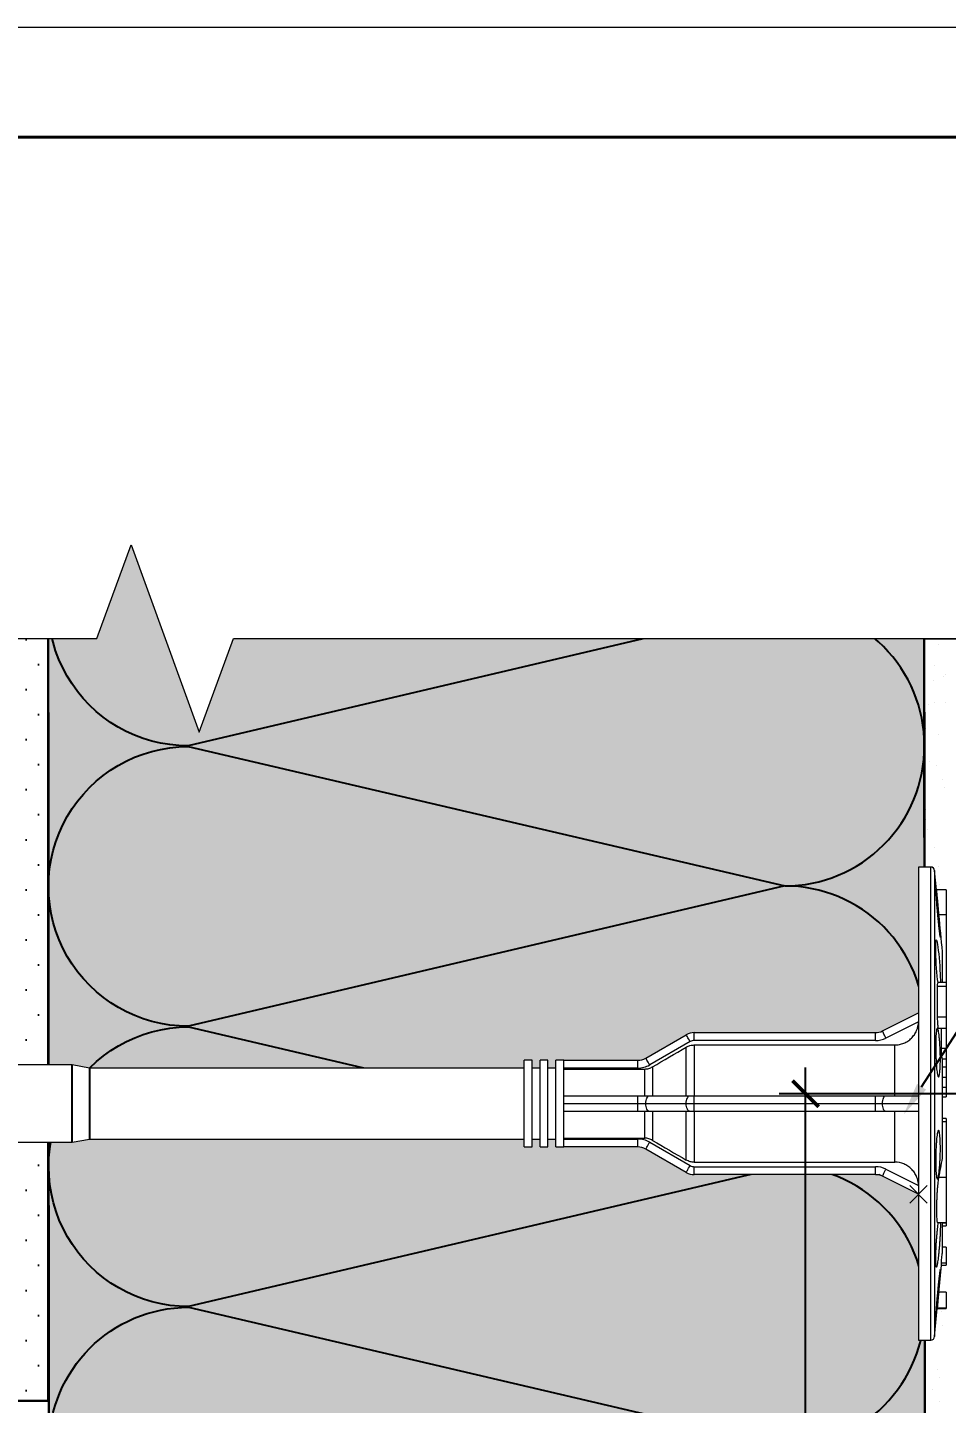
# Model space of a CAD drawing. Header units: millimetres. Extents: x -354900 to 8840672, y 0 to 292181.
# Drawn here: x -126.9 to -22, y 140858.4 to 141015.4 of the extents above; entities that cross this region are included whole.
import ezdxf
from ezdxf import colors
from ezdxf.entities.mleader import LeaderData, LeaderLine
from ezdxf.enums import TextEntityAlignment as Align
from ezdxf.math import Vec2, Vec3

# ---------------------------------------------------------------- set-up
doc = ezdxf.new("R2010")
doc.units = ezdxf.units.MM
doc.header["$MEASUREMENT"] = 0
doc.set_wipeout_variables(frame=1)
doc.header["$PDMODE"] = 3
doc.header["$PDSIZE"] = -0.0001
doc.layers.get('0').update_dxf_attribs({"color": 250, "lineweight": 9})
for name, color, linetype, lineweight in [('SG_Аннотации', 7, 'Continuous', 5), ('SG_Клей', 7, 'Continuous', 30), ('SG_Размеры', 7, 'Continuous', 5), ('SG_Утеплитель', 7, 'Continuous', 30), ('SG_Форма', 7, 'Continuous', 40), ('SG_Штукатурка', 7, 'Continuous', 30)]:
    doc.layers.add(name, color=color, linetype=linetype, lineweight=lineweight)
doc.layers.add('SG_Непечатный', color=8, linetype='Continuous', lineweight=0, plot=False)
doc.layers.add('тарельчат', color=212, linetype='Continuous')
doc.styles.add('SG_Arial_2.5', font='arial.ttf', dxfattribs={"height": 2.5})
doc.styles.add('SG_Arial_2.5_Размеры-выноски', font='arial.ttf', dxfattribs={"width": 0.7})
doc.styles.get("Standard").update_dxf_attribs({"font": 'isocpeur.ttf'})
doc.dimstyles.new('SG_Arial_2.5', dxfattribs={"dimtxt": 5, "dimasz": 3, "dimexe": 3, "dimexo": 0, "dimgap": 2, "dimtad": 1, "dimdec": 0, "dimzin": 0, "dimdsep": 46, "dimtxsty": 'SG_Arial_2.5_Размеры-выноски', "dimblk": 'ARCHTICK', "dimcen": -3, "dimdle": 3, "dimadec": 0, "dimazin": 0, "dimtfac": 1, "dimtdec": 0, "dimtofl": 0, "dimtmove": 1, "dimatfit": 3, "dimldrblk": 'OBLIQUE', "dimfxl": 1, "dimtfill": 1, "dimtolj": 1, "dimtzin": 0, "dimarcsym": 0})

# ---------------------------------------------------------------- blocks, each defined once
blk = doc.blocks.new('*U765')
at = {"linetype": 'ByBlock'}
h = blk.add_hatch(color=41, dxfattribs=at)
h.dxf.hatch_style = 1
h.paths.add_polyline_path([(0, 0), (506.52, 0), (506.52, 100), (0, 100)])
at = {"color": 0, "linetype": 'ByBlock', "lineweight": -3}
for points in [[(32, 0, -0.414993), (16, 15.96), (31.96, 84.04, 1), (0.04, 84.04), (16, 15.96, -0.414993), (0, 0)], [(64, 0, -0.414993), (48, 15.96), (63.96, 84.04, 1), (32.04, 84.04), (48, 15.96, -0.414993), (32, 0)], [(96, 0, -0.414993), (80, 15.96), (95.96, 84.04, 1), (64.04, 84.04), (80, 15.96, -0.414993), (64, 0)], [(128, 0, -0.414993), (112, 15.96), (127.96, 84.04, 1), (96.04, 84.04), (112, 15.96, -0.414993), (96, 0)]]:
    blk.add_lwpolyline(points, format="xyb", dxfattribs=at)
at = {"color": 0, "linetype": 'ByBlock', "lineweight": -2}
blk.add_lwpolyline([(0, 0), (506.52, 0), (506.52, 100), (0, 100)], close=True, dxfattribs=at)
blk = doc.blocks.new('*U665')
at = {"color": 251}
blk.add_wipeout([(-41.463, 0), (-41.463, 13.902), (40.37, 13.902), (40.37, 0), (3.116, 0), (1.558, -4.28), (-1.558, 4.28), (-3.116, 0)], dxfattribs=at)
at = {"linetype": 'Continuous'}
blk.add_lwpolyline([(-41.986, 0), (-3.116, 0), (-3.116, 0), (-1.558, 4.28), (1.558, -4.28), (3.116, 0), (3.116, 0), (41.986, 0)], dxfattribs=at)
blk = doc.blocks.new('*U669')
at = {"color": 0, "linetype": 'ByBlock', "lineweight": -2}
blk.add_lwpolyline([(20, 5), (205, 5), (205, 292), (20, 292)], close=True, dxfattribs=at)
at = {"layer": 'SG_Непечатный'}
blk.add_lwpolyline([(0, 0), (210, 0), (210, 297), (0, 297)], close=True, dxfattribs=at)
at = {"color": 0, "linetype": 'ByBlock', "lineweight": -2, "style": 'SG_Arial_2.5'}
for tag, p in [('НОМЕР', (200, 288.5)), ('ЛИСТ_3', (200, 9))]:
    blk.add_attdef(tag, text='', height=2.5, dxfattribs=at).set_placement(p, align=Align.MIDDLE_CENTER)
at = {"color": 0, "linetype": 'ByBlock', "lineweight": -2, "flags": 104}
for tag, p in [('НАИМЕНОВАНИЕ_4', (139.959, 12.825)), ('КОМПАНИЯ_3', (52.452, 12.825))]:
    blk.add_attdef(tag, text='', height=2.5, dxfattribs=at).set_placement(p, align=Align.MIDDLE_CENTER)
blk = doc.blocks.new('*U709')
blk.add_wipeout([(1.05, 9), (1.05, 3.45), (2.423, 2.763), (2.554, 2.716), (2.692, 2.7), (9.589, 2.7), (9.745, 2.68), (9.889, 2.62), (11.429, 1.73), (11.574, 1.67), (11.729, 1.65), (14.85, 1.65), (14.85, 1.35), (15.15, 1.35), (15.15, 1.65), (15.45, 1.65), (15.45, 1.35), (15.75, 1.35), (15.75, 1.65), (16.05, 1.65), (16.05, 1.35), (32.577, 1.35), (32.593, 1.351), (33.258, 1.469), (33.274, 1.47), (53.947, 1.47), (53.983, 1.463), (55.111, 0.983), (55.151, 0.95), (55.166, 0.9), (55.166, 0.18), (54.866, 0.18), (54.866, -0.18), (55.166, -0.18), (55.166, -0.9), (55.151, -0.95), (55.111, -0.983), (53.983, -1.463), (53.947, -1.47), (33.274, -1.47), (33.258, -1.469), (32.593, -1.351), (32.577, -1.35), (16.05, -1.35), (16.05, -1.65), (15.75, -1.65), (15.75, -1.35), (15.45, -1.35), (15.45, -1.65), (15.15, -1.65), (15.15, -1.35), (14.85, -1.35), (14.85, -1.65), (11.729, -1.65), (11.574, -1.67), (11.429, -1.73), (9.889, -2.62), (9.745, -2.68), (9.589, -2.7), (2.692, -2.7), (2.554, -2.716), (2.423, -2.763), (1.05, -3.45), (1.05, -9), (0.586, -9), (0.485, -8.961), (0.437, -8.864), (0.367, -8.13), (0, -8.13), (0, 7.8), (0.336, 7.8), (0.437, 8.864), (0.485, 8.961), (0.586, 9)]).dxf.layer = 'тарельчат'
at = {"layer": 'тарельчат', "linetype": 'Continuous', "lineweight": 9}
for p, q in [((1.05, 9), (0.586, 9)), ((0.586, 9), (0.586, -9)), ((1.05, 0), (1.05, 9)), ((0.437, 8.864), (0.336, 7.8)), ((0.437, 0), (0.437, 8.864)), ((0.336, 7.8), (0, 7.8)), ((0, 7.77), (0, 7.8)), ((0, 7.171), (0, 7.77)), ((0.336, 7.77), (0, 7.77)), ((0.336, 7.77), (0.336, 7.8)), ((0, 7.171), (0.279, 7.171)), ((0, 7.171), (0.276, 7.171)), ((0, 7.171), (0, 7.171)), ((0.279, 7.2), (0.179, 6.15)), ((0.179, 6.15), (0, 6.15)), ((0, 6.057), (0, 6.15)), ((0.179, 6.057), (0, 6.057)), ((0, 5.461), (0, 6.057)), ((0.179, 6.15), (0.179, 6.057)), ((0, 5.461), (0.15, 5.461)), ((0.15, 4.53), (0.15, 5.701)), ((0.15, 4.65), (0, 4.65)), ((0, 4.54), (0, 4.65)), ((0.15, 4.54), (0, 4.54)), ((0, 4.53), (0, 4.54)), ((0.327, 4.53), (0, 4.53)), ((0, 2.795), (0, 4.53)), ((1.05, 3.45), (2.423, 2.763)), ((0.284, 2.795), (0, 2.795)), ((0, 0.695), (0, 2.795)), ((2.289, 2.495), (1.05, 3.114)), ((2.426, 2.762), (2.55, 2.7)), ((2.689, 2.7), (2.55, 2.7)), ((2.692, 2.7), (2.692, 2.4)), ((2.692, 2.7), (9.589, 2.7)), ((9.589, 2.7), (9.589, 2.4)), ((9.889, 2.62), (11.429, 1.73)), ((1.95, 2.23), (1.95, 0.3)), ((9.589, 2.23), (1.95, 2.23)), ((9.589, 2.4), (2.692, 2.4)), ((9.589, 0.3), (9.589, 2.23)), ((11.279, 1.471), (9.739, 2.36)), ((9.889, 2.149), (9.889, 0.3)), ((0.15, -1.716), (0.15, 2.082)), ((11.729, 1.65), (11.729, 1.35)), ((11.729, 1.65), (14.55, 1.65)), ((14.85, 1.65), (14.55, 1.65)), ((14.55, 1.65), (14.55, 0)), ((14.85, 1.65), (14.85, -1.65)), ((15.45, 1.65), (15.15, 1.65)), ((15.15, 1.65), (15.15, -1.65)), ((15.45, 1.65), (15.45, -1.65)), ((16.05, 1.65), (15.75, 1.65)), ((15.75, 1.65), (15.75, -1.65)), ((16.05, 1.65), (16.05, -1.65)), ((11.17, 0.3), (11.17, 1.399)), ((11.47, 1.316), (11.47, 0.3)), ((14.55, 1.316), (11.47, 1.316)), ((14.55, 1.35), (11.729, 1.35)), ((15.15, 1.35), (14.85, 1.35)), ((15.75, 1.35), (15.45, 1.35)), ((32.577, 1.35), (16.05, 1.35)), ((32.577, 0), (32.577, 1.35)), ((33.258, 1.469), (32.593, 1.351)), ((32.593, 1.351), (32.593, -1.351)), ((33.258, 0), (33.258, 1.469)), ((37.781, 1.47), (33.274, 1.47)), ((33.274, 1.47), (33.274, -1.47)), ((0, 0.695), (0.15, 0.695)), ((0, 0.57), (0, 0.695)), ((0, 0.57), (0.15, 0.57)), ((0.437, -8.864), (0.437, 0)), ((1.05, 0.3), (2.289, 0.3)), ((1.05, -9), (1.05, 0)), ((2.423, 0), (1.05, 0)), ((2.289, 0.3), (2.692, 0.3)), ((2.692, 0), (2.423, 0)), ((2.692, 0.3), (2.692, 0)), ((2.692, 0.3), (9.589, 0.3)), ((2.692, 0), (2.692, -0.3)), ((9.589, 0), (2.692, 0)), ((9.589, 0.3), (9.589, 0)), ((9.589, 0.3), (9.739, 0.3)), ((9.889, 0), (9.589, 0)), ((9.589, 0), (9.589, -0.3)), ((9.739, 0.3), (11.279, 0.3)), ((11.429, 0), (9.889, 0)), ((11.279, 0.3), (11.729, 0.3)), ((11.729, 0), (11.429, 0)), ((11.729, 0.3), (11.729, 0)), ((11.729, 0.3), (14.55, 0.3)), ((11.729, 0), (11.729, -0.3)), ((14.55, 0), (11.729, 0)), ((14.55, 0), (14.55, -1.65)), ((0.15, -0.261), (0, -0.261)), ((0, -0.624), (0, -0.261)), ((2.289, -0.3), (1.05, -0.3)), ((1.95, -0.3), (1.95, -2.23)), ((2.692, -0.3), (2.289, -0.3)), ((9.589, -0.3), (2.692, -0.3)), ((9.739, -0.3), (9.589, -0.3)), ((9.589, -2.23), (9.589, -0.3)), ((11.279, -0.3), (9.739, -0.3)), ((9.889, -0.3), (9.889, -2.149)), ((11.17, -1.399), (11.17, -0.3)), ((11.729, -0.3), (11.279, -0.3)), ((11.47, -0.3), (11.47, -1.316)), ((14.55, -0.3), (11.729, -0.3)), ((32.577, -1.35), (32.577, 0)), ((33.258, -1.469), (33.258, 0)), ((0.15, -0.624), (0, -0.624)), ((0, -1.008), (0, -0.624)), ((0.15, -1.008), (0, -1.008)), ((0, -1.398), (0, -1.008)), ((0.15, -1.398), (0, -1.398)), ((0, -1.701), (0, -1.398)), ((9.739, -2.36), (11.279, -1.471)), ((14.55, -1.316), (11.47, -1.316)), ((11.729, -1.35), (11.729, -1.65)), ((11.729, -1.35), (14.55, -1.35)), ((14.85, -1.35), (15.15, -1.35)), ((15.45, -1.35), (15.75, -1.35)), ((16.05, -1.35), (32.593, -1.35)), ((32.593, -1.351), (33.258, -1.469)), ((33.274, -1.47), (37.781, -1.47)), ((0.15, -1.701), (0, -1.701)), ((0, -2.103), (0, -1.701)), ((11.429, -1.73), (9.889, -2.62)), ((14.55, -1.65), (11.729, -1.65)), ((14.55, -1.65), (14.85, -1.65)), ((15.15, -1.65), (15.45, -1.65)), ((15.75, -1.65), (16.05, -1.65)), ((0.179, -2.103), (0, -2.103)), ((0, -2.87), (0, -2.103)), ((0.179, -2.103), (0.179, -2.869)), ((1.05, -3.114), (2.289, -2.495)), ((9.589, -2.23), (1.95, -2.23)), ((2.692, -2.4), (2.692, -2.7)), ((2.692, -2.4), (9.589, -2.4)), ((9.589, -2.4), (9.589, -2.7)), ((0.296, -2.869), (0, -2.869)), ((0, -3.296), (0, -2.869)), ((2.423, -2.763), (1.05, -3.45)), ((9.589, -2.7), (2.692, -2.7)), ((0.336, -3.296), (0, -3.296)), ((0, -4.474), (0, -3.296)), ((0.336, -4.474), (0.336, -3.296)), ((0.336, -4.474), (0, -4.474)), ((0, -4.602), (0, -4.474)), ((0, -4.602), (0.324, -4.602)), ((0, -7.2), (0, -4.602)), ((0.15, -5.776), (0.15, -4.602)), ((0.219, -4.646), (0.219, -4.602)), ((0.284, -7.2), (0, -7.2)), ((0, -8.13), (0, -7.2)), ((0, -8.13), (0.367, -8.13)), ((0.367, -8.127), (0.437, -8.864)), ((0.586, -9), (1.05, -9))]:
    blk.add_line(p, q, dxfattribs=at)
at = {"layer": 'тарельчат', "linetype": 'Continuous', "lineweight": 9, "flags": 128}
for points in [[(2.423, 2.763), (2.421, 2.758), (2.413, 2.743), (2.401, 2.718), (2.384, 2.685), (2.364, 2.644), (2.34, 2.598), (2.315, 2.547), (2.289, 2.495)], [(9.889, 2.62), (9.886, 2.615), (9.878, 2.6), (9.864, 2.576), (9.845, 2.544), (9.823, 2.504), (9.797, 2.459), (9.768, 2.41), (9.739, 2.36)], [(11.429, 1.73), (11.427, 1.725), (11.418, 1.711), (11.404, 1.687), (11.385, 1.654), (11.363, 1.615), (11.337, 1.57), (11.309, 1.521), (11.279, 1.471)], [(2.289, 0.3), (2.315, 0.294), (2.34, 0.277), (2.364, 0.249), (2.384, 0.212), (2.401, 0.167), (2.413, 0.115), (2.421, 0.059), (2.423, 0)], [(2.423, 0), (2.421, -0.059), (2.413, -0.115), (2.401, -0.167), (2.384, -0.212), (2.364, -0.249), (2.34, -0.277), (2.315, -0.294), (2.289, -0.3)], [(9.739, 0.3), (9.768, 0.294), (9.797, 0.277), (9.823, 0.249), (9.845, 0.212), (9.864, 0.167), (9.878, 0.115), (9.886, 0.059), (9.889, 0)], [(9.889, 0), (9.886, -0.059), (9.878, -0.115), (9.864, -0.167), (9.845, -0.212), (9.823, -0.249), (9.797, -0.277), (9.768, -0.294), (9.739, -0.3)], [(11.279, 0.3), (11.309, 0.294), (11.337, 0.277), (11.363, 0.249), (11.385, 0.212), (11.404, 0.167), (11.418, 0.115), (11.427, 0.059), (11.429, 0)], [(11.429, 0), (11.427, -0.059), (11.418, -0.115), (11.404, -0.167), (11.385, -0.212), (11.363, -0.249), (11.337, -0.277), (11.309, -0.294), (11.279, -0.3)], [(11.279, -1.471), (11.309, -1.521), (11.337, -1.57), (11.363, -1.615), (11.385, -1.654), (11.404, -1.687), (11.418, -1.711), (11.427, -1.725), (11.429, -1.73)], [(2.289, -2.495), (2.315, -2.547), (2.34, -2.598), (2.364, -2.644), (2.384, -2.685), (2.401, -2.718), (2.413, -2.743), (2.421, -2.758), (2.423, -2.763)], [(9.739, -2.36), (9.768, -2.41), (9.797, -2.459), (9.823, -2.504), (9.845, -2.544), (9.864, -2.576), (9.878, -2.6), (9.886, -2.615), (9.889, -2.62)], [(0.306, -4.602), (0.307, -4.61), (0.322, -4.724), (0.336, -4.854), (0.349, -4.997), (0.361, -5.149), (0.372, -5.306), (0.381, -5.461), (0.387, -5.613), (0.392, -5.754), (0.395, -5.884), (0.395, -5.996), (0.393, -6.088), (0.389, -6.159), (0.383, -6.205), (0.374, -6.226), (0.365, -6.221), (0.353, -6.189), (0.34, -6.133), (0.326, -6.053), (0.312, -5.951), (0.297, -5.831), (0.282, -5.696), (0.268, -5.549), (0.255, -5.394), (0.243, -5.238), (0.233, -5.083), (0.226, -4.935), (0.221, -4.797), (0.219, -4.718), (0.219, -4.646), (0.219, -4.646)]]:
    blk.add_lwpolyline(points, dxfattribs=at)
at = {"layer": 'тарельчат', "linetype": 'Continuous', "lineweight": 9}
for centre, radius, start, end in [((0.586, 8.85), 0.15, 90, 174.5597), ((2.692, 3.3), 0.6, 243.4349, 270), ((9.589, 2.1), 0.6, 60, 90), ((2.692, 3.3), 0.9, 243.4349, 270), ((9.589, 2.1), 0.3, 60, 90), ((11.729, 2.25), 0.6, 240, 270), ((11.729, 2.25), 0.9, 240, 270), ((32.577, 1.44), 0.09, 270, 280), ((33.274, 1.38), 0.09, 90, 100), ((11.729, -2.25), 0.9, 90, 120), ((32.577, -1.44), 0.09, 80, 90), ((33.274, -1.38), 0.09, 260, 270), ((11.729, -2.25), 0.6, 90, 120), ((2.692, -3.3), 0.9, 90, 116.5651), ((9.589, -2.1), 0.3, 270, 300), ((2.692, -3.3), 0.6, 90, 116.5651), ((9.589, -2.1), 0.6, 270, 300), ((0.586, -8.85), 0.15, 185.4403, 270)]:
    blk.add_arc(centre, radius, start, end, dxfattribs=at)
for points, knots in [([(0.219, 6.347), (0.219, 6.363), (0.219, 6.384), (0.222, 6.438), (0.224, 6.47), (0.229, 6.544), (0.232, 6.586), (0.239, 6.677), (0.243, 6.727), (0.252, 6.832), (0.257, 6.887), (0.267, 7.002), (0.272, 7.061), (0.284, 7.181), (0.289, 7.241), (0.301, 7.363), (0.307, 7.422), (0.318, 7.539), (0.324, 7.596), (0.335, 7.705), (0.34, 7.756), (0.35, 7.852), (0.355, 7.897), (0.364, 7.977), (0.368, 8.012), (0.375, 8.073), (0.379, 8.098), (0.385, 8.137), (0.387, 8.151), (0.391, 8.167), (0.392, 8.169), (0.395, 8.162), (0.395, 8.152), (0.395, 8.12), (0.395, 8.099), (0.393, 8.045), (0.391, 8.013), (0.387, 7.939), (0.385, 7.897), (0.379, 7.806), (0.375, 7.757), (0.368, 7.652), (0.364, 7.596), (0.355, 7.481), (0.35, 7.422), (0.34, 7.302), (0.335, 7.241), (0.324, 7.121), (0.318, 7.061), (0.307, 6.943), (0.301, 6.887), (0.289, 6.779), (0.284, 6.727), (0.273, 6.631), (0.267, 6.587), (0.257, 6.507), (0.252, 6.471), (0.243, 6.41), (0.239, 6.385), (0.232, 6.346), (0.229, 6.332), (0.221, 6.308), (0.219, 6.315), (0.219, 6.347)], [0, 0, 0, 0, 0.03125, 0.03125, 0.0625, 0.0625, 0.09375, 0.09375, 0.125, 0.125, 0.15625, 0.15625, 0.1875, 0.1875, 0.21875, 0.21875, 0.25, 0.25, 0.28125, 0.28125, 0.3125, 0.3125, 0.34375, 0.34375, 0.375, 0.375, 0.40625, 0.40625, 0.4375, 0.4375, 0.46875, 0.46875, 0.5, 0.5, 0.53125, 0.53125, 0.5625, 0.5625, 0.59375, 0.59375, 0.625, 0.625, 0.65625, 0.65625, 0.6875, 0.6875, 0.71875, 0.71875, 0.75, 0.75, 0.78125, 0.78125, 0.8125, 0.8125, 0.84375, 0.84375, 0.875, 0.875, 0.90625, 0.90625, 0.9375, 0.9375, 1, 1, 1, 1]), ([(0.279, 7.175), (0.279, 7.175), (0.28, 7.176), (0.285, 7.217), (0.292, 7.286), (0.301, 7.377), (0.311, 7.479), (0.32, 7.58), (0.328, 7.669), (0.334, 7.735), (0.336, 7.764), (0.336, 7.769), (0.336, 7.77)], [0, 0, 0, 0, 0.081317, 0.191085, 0.301099, 0.41162, 0.522588, 0.633747, 0.744772, 0.85541, 0.965584, 1, 1, 1, 1]), ([(0.179, 6.057), (0.179, 6.05), (0.178, 6.035), (0.175, 5.991), (0.173, 5.963), (0.168, 5.897), (0.164, 5.859), (0.158, 5.782), (0.154, 5.741), (0.15, 5.701)], [0, 0, 0, 0, 0.25, 0.25, 0.5, 0.5, 0.75, 0.75, 1, 1, 1, 1]), ([(0.219, 4.646), (0.219, 4.685), (0.22, 4.762), (0.224, 4.897), (0.231, 5.042), (0.24, 5.195), (0.251, 5.351), (0.264, 5.506), (0.278, 5.655), (0.292, 5.795), (0.307, 5.92), (0.322, 6.028), (0.336, 6.116), (0.35, 6.18), (0.362, 6.219), (0.372, 6.232), (0.381, 6.217), (0.388, 6.177), (0.392, 6.112), (0.395, 6.025), (0.395, 5.916), (0.393, 5.791), (0.389, 5.652), (0.383, 5.503), (0.375, 5.348), (0.365, 5.192), (0.353, 5.039), (0.34, 4.893), (0.326, 4.758), (0.312, 4.64), (0.301, 4.564), (0.295, 4.534), (0.295, 4.53)], [0, 0, 0, 0, 0.03409, 0.06818, 0.102264, 0.13635, 0.17054, 0.20473, 0.23911, 0.27349, 0.308014, 0.342538, 0.377102, 0.411664, 0.446164, 0.480663, 0.515037, 0.54941, 0.583649, 0.617889, 0.652033, 0.686177, 0.720294, 0.754412, 0.788578, 0.822745, 0.857021, 0.891298, 0.925711, 0.960124, 0.99465, 1, 1, 1, 1]), ([(0.221, 4.53), (0.22, 4.547), (0.219, 4.582), (0.219, 4.624), (0.219, 4.646)], [0, 0, 0, 0, 0.47469, 1, 1, 1, 1]), ([(0.284, 2.795), (0.289, 2.823), (0.299, 2.88), (0.313, 2.992), (0.326, 3.12), (0.338, 3.262), (0.347, 3.413), (0.356, 3.57), (0.362, 3.728), (0.366, 3.881), (0.367, 4.027), (0.367, 4.16), (0.364, 4.277), (0.359, 4.375), (0.353, 4.452), (0.344, 4.503), (0.335, 4.529), (0.329, 4.527), (0.327, 4.527)], [0, 0, 0, 0, 0.064758, 0.129515, 0.194304, 0.259093, 0.323733, 0.388373, 0.452769, 0.517164, 0.58136, 0.645556, 0.70966, 0.773765, 0.837912, 0.90206, 0.966372, 1, 1, 1, 1]), ([(0.219, 1.701), (0.219, 1.76), (0.219, 1.82), (0.222, 1.94), (0.224, 2.002), (0.229, 2.122), (0.232, 2.181), (0.239, 2.296), (0.243, 2.352), (0.252, 2.456), (0.257, 2.505), (0.267, 2.597), (0.272, 2.638), (0.284, 2.712), (0.289, 2.744), (0.301, 2.798), (0.307, 2.819), (0.318, 2.85), (0.324, 2.86), (0.335, 2.868), (0.34, 2.866), (0.35, 2.851), (0.355, 2.837), (0.364, 2.798), (0.368, 2.773), (0.375, 2.712), (0.379, 2.677), (0.385, 2.598), (0.387, 2.553), (0.391, 2.457), (0.392, 2.405), (0.395, 2.297), (0.395, 2.239), (0.395, 2.122), (0.395, 2.062), (0.393, 1.94), (0.391, 1.879), (0.387, 1.759), (0.385, 1.7), (0.379, 1.584), (0.375, 1.53), (0.368, 1.425), (0.364, 1.375), (0.355, 1.284), (0.35, 1.243), (0.34, 1.169), (0.335, 1.137), (0.324, 1.083), (0.318, 1.062), (0.307, 1.03), (0.301, 1.021), (0.289, 1.013), (0.284, 1.015), (0.273, 1.03), (0.267, 1.044), (0.257, 1.082), (0.252, 1.108), (0.243, 1.168), (0.239, 1.203), (0.232, 1.283), (0.229, 1.328), (0.221, 1.471), (0.219, 1.582), (0.219, 1.701)], [0, 0, 0, 0, 0.03125, 0.03125, 0.0625, 0.0625, 0.09375, 0.09375, 0.125, 0.125, 0.15625, 0.15625, 0.1875, 0.1875, 0.21875, 0.21875, 0.25, 0.25, 0.28125, 0.28125, 0.3125, 0.3125, 0.34375, 0.34375, 0.375, 0.375, 0.40625, 0.40625, 0.4375, 0.4375, 0.46875, 0.46875, 0.5, 0.5, 0.53125, 0.53125, 0.5625, 0.5625, 0.59375, 0.59375, 0.625, 0.625, 0.65625, 0.65625, 0.6875, 0.6875, 0.71875, 0.71875, 0.75, 0.75, 0.78125, 0.78125, 0.8125, 0.8125, 0.84375, 0.84375, 0.875, 0.875, 0.90625, 0.90625, 0.9375, 0.9375, 1, 1, 1, 1]), ([(1.05, 3.114), (1.052, 3.056), (1.059, 2.998), (1.083, 2.885), (1.101, 2.829), (1.147, 2.722), (1.175, 2.671), (1.241, 2.575), (1.279, 2.53), (1.361, 2.449), (1.406, 2.412), (1.504, 2.347), (1.555, 2.32), (1.716, 2.253), (1.833, 2.23), (1.95, 2.23)], [0, 0, 0, 0, 0.125, 0.125, 0.25, 0.25, 0.375, 0.375, 0.5, 0.5, 0.625, 0.625, 0.75, 0.75, 1, 1, 1, 1]), ([(9.589, 2.23), (9.642, 2.23), (9.694, 2.223), (9.795, 2.196), (9.844, 2.175), (9.889, 2.149)], [0, 0, 0, 0, 0.5, 0.5, 1, 1, 1, 1]), ([(11.17, 1.399), (11.215, 1.372), (11.263, 1.351), (11.364, 1.323), (11.417, 1.316), (11.47, 1.316)], [0, 0, 0, 0, 0.5, 0.5, 1, 1, 1, 1]), ([(0.219, -1.701), (0.219, -1.641), (0.219, -1.585), (0.222, -1.476), (0.224, -1.424), (0.229, -1.328), (0.232, -1.284), (0.239, -1.204), (0.243, -1.168), (0.252, -1.108), (0.257, -1.083), (0.267, -1.044), (0.272, -1.03), (0.284, -1.015), (0.289, -1.013), (0.301, -1.021), (0.307, -1.03), (0.318, -1.061), (0.324, -1.083), (0.335, -1.136), (0.34, -1.168), (0.35, -1.242), (0.355, -1.284), (0.364, -1.374), (0.368, -1.423), (0.375, -1.529), (0.379, -1.584), (0.385, -1.698), (0.387, -1.758), (0.391, -1.879), (0.392, -1.939), (0.395, -2.06), (0.395, -2.121), (0.395, -2.238), (0.395, -2.295), (0.393, -2.404), (0.391, -2.456), (0.387, -2.552), (0.385, -2.597), (0.379, -2.677), (0.375, -2.712), (0.368, -2.772), (0.364, -2.798), (0.355, -2.837), (0.35, -2.85), (0.34, -2.866), (0.335, -2.868), (0.324, -2.86), (0.318, -2.85), (0.307, -2.819), (0.301, -2.798), (0.289, -2.744), (0.284, -2.712), (0.273, -2.639), (0.267, -2.597), (0.257, -2.507), (0.252, -2.457), (0.243, -2.352), (0.239, -2.297), (0.232, -2.182), (0.229, -2.123), (0.221, -1.943), (0.219, -1.819), (0.219, -1.701)], [0, 0, 0, 0, 0.03125, 0.03125, 0.0625, 0.0625, 0.09375, 0.09375, 0.125, 0.125, 0.15625, 0.15625, 0.1875, 0.1875, 0.21875, 0.21875, 0.25, 0.25, 0.28125, 0.28125, 0.3125, 0.3125, 0.34375, 0.34375, 0.375, 0.375, 0.40625, 0.40625, 0.4375, 0.4375, 0.46875, 0.46875, 0.5, 0.5, 0.53125, 0.53125, 0.5625, 0.5625, 0.59375, 0.59375, 0.625, 0.625, 0.65625, 0.65625, 0.6875, 0.6875, 0.71875, 0.71875, 0.75, 0.75, 0.78125, 0.78125, 0.8125, 0.8125, 0.84375, 0.84375, 0.875, 0.875, 0.90625, 0.90625, 0.9375, 0.9375, 1, 1, 1, 1]), ([(11.47, -1.316), (11.417, -1.316), (11.365, -1.323), (11.264, -1.351), (11.215, -1.372), (11.17, -1.399)], [0, 0, 0, 0, 0.5, 0.5, 1, 1, 1, 1]), ([(0.15, -1.716), (0.154, -1.729), (0.158, -1.749), (0.164, -1.802), (0.168, -1.834), (0.173, -1.906), (0.175, -1.946), (0.178, -2.025), (0.179, -2.065), (0.179, -2.103)], [0, 0, 0, 0, 0.25, 0.25, 0.5, 0.5, 0.75, 0.75, 1, 1, 1, 1]), ([(1.95, -2.23), (1.891, -2.23), (1.834, -2.236), (1.72, -2.258), (1.663, -2.275), (1.556, -2.32), (1.505, -2.347), (1.408, -2.411), (1.362, -2.448), (1.279, -2.53), (1.242, -2.574), (1.176, -2.67), (1.148, -2.722), (1.079, -2.881), (1.053, -2.997), (1.05, -3.114)], [0, 0, 0, 0, 0.125, 0.125, 0.25, 0.25, 0.375, 0.375, 0.5, 0.5, 0.625, 0.625, 0.75, 0.75, 1, 1, 1, 1]), ([(9.889, -2.149), (9.844, -2.175), (9.796, -2.195), (9.695, -2.223), (9.642, -2.23), (9.589, -2.23)], [0, 0, 0, 0, 0.5, 0.5, 1, 1, 1, 1]), ([(0.336, -3.296), (0.335, -3.264), (0.335, -3.201), (0.33, -3.098), (0.323, -3.004), (0.314, -2.929), (0.305, -2.878), (0.299, -2.873), (0.296, -2.87)], [0, 0, 0, 0, 0.166998, 0.334094, 0.501496, 0.669565, 0.838299, 1, 1, 1, 1]), ([(0.324, -4.597), (0.325, -4.598), (0.329, -4.6), (0.333, -4.566), (0.336, -4.517), (0.336, -4.482), (0.336, -4.474)], [0, 0, 0, 0, 0.187136, 0.539482, 0.890352, 1, 1, 1, 1]), ([(0.219, -6.347), (0.219, -6.331), (0.219, -6.321), (0.222, -6.314), (0.224, -6.316), (0.229, -6.332), (0.232, -6.345), (0.239, -6.384), (0.243, -6.41), (0.252, -6.47), (0.257, -6.506), (0.267, -6.586), (0.272, -6.63), (0.284, -6.726), (0.289, -6.778), (0.301, -6.887), (0.307, -6.943), (0.318, -7.059), (0.324, -7.12), (0.335, -7.241), (0.34, -7.301), (0.35, -7.421), (0.355, -7.481), (0.364, -7.595), (0.368, -7.65), (0.375, -7.756), (0.379, -7.805), (0.385, -7.896), (0.387, -7.938), (0.391, -8.013), (0.392, -8.045), (0.395, -8.098), (0.395, -8.12), (0.395, -8.151), (0.395, -8.161), (0.393, -8.169), (0.391, -8.167), (0.387, -8.152), (0.385, -8.138), (0.379, -8.098), (0.375, -8.073), (0.368, -8.013), (0.364, -7.977), (0.355, -7.897), (0.35, -7.853), (0.34, -7.757), (0.335, -7.705), (0.324, -7.597), (0.318, -7.54), (0.307, -7.423), (0.301, -7.363), (0.289, -7.243), (0.284, -7.182), (0.273, -7.062), (0.267, -7.003), (0.257, -6.888), (0.252, -6.832), (0.243, -6.728), (0.239, -6.678), (0.232, -6.587), (0.229, -6.545), (0.221, -6.434), (0.219, -6.379), (0.219, -6.347)], [0, 0, 0, 0, 0.03125, 0.03125, 0.0625, 0.0625, 0.09375, 0.09375, 0.125, 0.125, 0.15625, 0.15625, 0.1875, 0.1875, 0.21875, 0.21875, 0.25, 0.25, 0.28125, 0.28125, 0.3125, 0.3125, 0.34375, 0.34375, 0.375, 0.375, 0.40625, 0.40625, 0.4375, 0.4375, 0.46875, 0.46875, 0.5, 0.5, 0.53125, 0.53125, 0.5625, 0.5625, 0.59375, 0.59375, 0.625, 0.625, 0.65625, 0.65625, 0.6875, 0.6875, 0.71875, 0.71875, 0.75, 0.75, 0.78125, 0.78125, 0.8125, 0.8125, 0.84375, 0.84375, 0.875, 0.875, 0.90625, 0.90625, 0.9375, 0.9375, 1, 1, 1, 1]), ([(0.367, -8.127), (0.367, -8.127), (0.367, -8.127), (0.364, -8.096), (0.36, -8.04), (0.353, -7.959), (0.344, -7.858), (0.333, -7.737), (0.321, -7.602), (0.308, -7.454), (0.295, -7.319), (0.287, -7.233), (0.284, -7.2)], [0, 0, 0, 0, 0.07554, 0.180817, 0.289144, 0.394497, 0.502891, 0.608518, 0.717187, 0.8232, 0.932267, 1, 1, 1, 1])]:
    blk.add_open_spline(points, degree=3, knots=knots, dxfattribs=at)
for points in [[(0.15, 2.082), (0.195, 2.32), (0.239, 2.557), (0.284, 2.795)], [(11.17, 1.399), (10.744, 1.65), (10.317, 1.9), (9.889, 2.149)], [(11.17, -1.399), (10.744, -1.65), (10.317, -1.9), (9.889, -2.149)], [(0.284, -7.2), (0.239, -6.725), (0.195, -6.25), (0.15, -5.776)]]:
    blk.add_open_spline(points, degree=3, dxfattribs=at)
blk.add_point((1.05, 3.45), dxfattribs=at)
blk = doc.blocks.new('_ArchTick')
at = {"color": 0, "linetype": 'ByBlock', "const_width": 0.15}
blk.add_lwpolyline([(-0.5, -0.5), (0.5, 0.5)], dxfattribs=at)
blk = doc.blocks.new('*D764')
at = {"layer": 'SG_Размеры', "color": 0, "lineweight": -2, "transparency": 16777216}
for p, q in [((-38.09, 140790.71), (-38.09, 140896.71)), ((-18.55, 140893.71), (-41.09, 140893.71)), ((-18.55, 140793.71), (-41.09, 140793.71))]:
    blk.add_line(p, q, dxfattribs=at)
at = {"layer": 'SG_Размеры', "color": 0, "lineweight": -2, "transparency": 16777216, "xscale": 3, "yscale": 3, "zscale": 3}
for p, rotation in [((-38.09, 140893.71), 90), ((-38.09, 140793.71), 270)]:
    blk.add_blockref('_ArchTick', p, dxfattribs=dict(at, rotation=rotation))
at = {"layer": 'SG_Размеры', "color": 0, "transparency": 16777216, "insert": (-42.64, 140843.71), "char_height": 5, "attachment_point": 5, "rotation": 90, "style": 'SG_Arial_2.5_Размеры-выноски', "bg_fill": 3, "box_fill_scale": 1.25, "bg_fill_color": 256, "bg_fill_true_color": 13158600, "bg_fill_transparency": 0}
blk.add_mtext('\\A1;{\\fGOST Common|b0|i0|c204|p34;≥}100 мм', dxfattribs=at)
blk = doc.blocks.new('_Oblique')
at = {"color": 0, "linetype": 'ByBlock', "lineweight": -2}
blk.add_line((-0.5, -0.5), (0.5, 0.5), dxfattribs=at)

msp = doc.modelspace()

# ---------------------------------------------------------------- hatches: boundary and pattern name
at = {"layer": 'SG_Клей', "lineweight": -3}
h = msp.add_hatch(dxfattribs=at)
h.set_pattern_fill('DOTS', color=256, scale=1.80018)
h.set_pattern_definition([(0, (-1796.0223, 151285.0426), (1.4288929, 2.8577858), [0, -2.8577858])])
edge = h.paths.add_edge_path()
edge.add_line((-134.55, 140945.7), (-134.55, 140858.67))
edge.add_line((-124.55, 140945.7), (-134.55, 140945.7))
edge.add_line((-124.55, 140858.67), (-124.55, 140945.7))
edge.add_line((-134.55, 140858.67), (-124.55, 140858.67))

# ---------------------------------------------------------------- linework, layer by layer
at = {"layer": 'SG_Клей'}
msp.add_lwpolyline([(-124.55, 140945.7), (-134.55, 140945.7), (-134.55, 140858.67), (-124.55, 140858.67)], close=True, dxfattribs=at)
at = {"layer": 'SG_Штукатурка'}
for p, q in [((-18.55, 140945.68), (-24.55, 140945.68)), ((-24.55, 140945.68), (-24.46, 140811.94))]:
    msp.add_line(p, q, dxfattribs=at)
at = {"layer": 'SG_Штукатурка', "linetype": 'Continuous', "lineweight": -3}
for p, q in [((-22.92, 140944.99), (-22.92, 140944.99)), ((-23.39, 140942.58), (-23.39, 140942.58)), ((-23.5, 140940.86), (-23.5, 140940.86)), ((-22.39, 140941.32), (-22.39, 140941.32)), ((-22.17, 140941.53), (-22.17, 140941.53)), ((-24.03, 140938.1), (-24.03, 140938.1)), ((-23.41, 140938.33), (-23.41, 140938.33)), ((-22.11, 140938.36), (-22.11, 140938.36)), ((-24.37, 140935.41), (-24.37, 140935.41)), ((-22.9, 140934.75), (-22.9, 140934.75)), ((-23.89, 140931.68), (-23.89, 140931.68)), ((-23.09, 140931.2), (-23.09, 140931.2)), ((-22.51, 140929.57), (-22.51, 140929.57)), ((-22.24, 140928.67), (-22.24, 140928.67)), ((-24.37, 140926.14), (-24.37, 140926.14)), ((-24.37, 140925.03), (-24.37, 140925.03)), ((-24.18, 140923.89), (-24.18, 140923.89)), ((-23.37, 140921.85), (-23.37, 140921.85)), ((-24.48, 140921.39), (-24.48, 140921.39)), ((-22.9, 140919.68), (-22.9, 140919.68)), ((-22.85, 140917.61), (-22.85, 140917.61)), ((-22.11, 140916.95), (-22.11, 140916.95)), ((-23.88, 140915.29), (-23.88, 140915.29)), ((-23.74, 140912.7), (-23.74, 140912.7)), ((-22.59, 140910.3), (-22.59, 140910.3)), ((-22.11, 140909.67), (-22.11, 140909.67)), ((-22.09, 140910.04), (-22.09, 140910.04)), ((-23.22, 140909.21), (-23.22, 140909.21)), ((-22.46, 140908.48), (-22.46, 140908.48)), ((-23.2, 140905.66), (-23.2, 140905.66)), ((-22.11, 140905.31), (-22.11, 140905.31)), ((-23.08, 140903.65), (-23.08, 140903.65)), ((-22.62, 140903.11), (-22.62, 140903.11)), ((-22.57, 140903.39), (-22.57, 140903.39)), ((-24.35, 140902.39), (-24.35, 140902.39)), ((-23.44, 140901.32), (-23.44, 140901.32)), ((-23.56, 140897), (-23.56, 140897)), ((-23.05, 140896.73), (-23.05, 140896.73)), ((-22.16, 140897.1), (-22.16, 140897.1)), ((-23.54, 140893.7), (-23.54, 140893.7)), ((-22.45, 140893.35), (-22.45, 140893.35)), ((-24.2, 140889.75), (-24.2, 140889.75)), ((-24.04, 140890.35), (-24.04, 140890.35)), ((-23.53, 140890.08), (-23.53, 140890.08)), ((-23.25, 140889.8), (-23.25, 140889.8)), ((-23.09, 140890.21), (-23.09, 140890.21)), ((-22.13, 140885.21), (-22.13, 140885.21)), ((-24.08, 140882.82), (-24.08, 140882.82)), ((-24.01, 140883.43), (-24.01, 140883.43)), ((-23.6, 140883.64), (-23.6, 140883.64)), ((-23.88, 140881.74), (-23.88, 140881.74)), ((-22.79, 140881.39), (-22.79, 140881.39)), ((-22.8, 140878.61), (-22.8, 140878.61)), ((-24.5, 140876.78), (-24.5, 140876.78)), ((-22.94, 140877.56), (-22.94, 140877.56)), ((-22.1, 140875.53), (-22.1, 140875.53)), ((-22.48, 140873.25), (-22.48, 140873.25)), ((-24.07, 140870.74), (-24.07, 140870.74)), ((-23.79, 140871.44), (-23.79, 140871.44)), ((-22.34, 140871.46), (-22.34, 140871.46)), ((-24.23, 140869.78), (-24.23, 140869.78)), ((-23.14, 140869.43), (-23.14, 140869.43)), ((-22.58, 140868.88), (-22.58, 140868.88)), ((-22.51, 140867.22), (-22.51, 140867.22)), ((-23.07, 140862.23), (-23.07, 140862.23)), ((-22.82, 140861.29), (-22.82, 140861.29)), ((-23.59, 140859.92), (-23.59, 140859.92)), ((-22.81, 140858.56), (-22.81, 140858.56))]:
    msp.add_line(p, q, dxfattribs=at)

# ---------------------------------------------------------------- block references
at = {"layer": 'SG_Утеплитель', "xscale": -1, "rotation": 90.03999999999995}
msp.add_blockref('*U765', (-24.55, 140965.44), dxfattribs=at)

# ---------------------------------------------------------------- next in the draw order: block references
at = {"layer": 'SG_Аннотации', "xscale": 2.5, "yscale": 2.5, "zscale": 2.5}
msp.add_blockref('*U665', (-111.2, 140945.68), dxfattribs=at)

# ---------------------------------------------------------------- next in the draw order: block references
at = {"layer": 'SG_Форма', "xscale": 2.5, "yscale": 2.5, "zscale": 2.5}
msp.add_blockref('*U669', (-295.6, 140272.92), dxfattribs=at)

# ---------------------------------------------------------------- next in the draw order: block references
at = {"layer": 'тарельчат', "color": 1, "xscale": 3, "yscale": 3, "zscale": 3, "rotation": 180.0000008338953}
msp.add_blockref('*U709', (-22.05, 140892.59), dxfattribs=at)

# ---------------------------------------------------------------- next in the draw order: dimensions: what is measured, and where the dimension line sits
at = {"layer": 'SG_Размеры'}
dim = msp.add_linear_dim(base=(-38.09, 140893.71), p1=(-18.55, 140793.71), p2=(-18.55, 140893.71), angle=90, text='{\\fGOST Common|b0|i0|c204|p34;≥}100 мм', dimstyle='SG_Arial_2.5', dxfattribs=at)
dim.commit()
dim.dimension.update_dxf_attribs({"geometry": '*D764', "text_midpoint": (-42.64, 140843.71)})

# ---------------------------------------------------------------- next in the draw order: leaders
at = {"layer": 'SG_Аннотации'}
ml = msp.add_multileader_mtext('Standard', dxfattribs=at)
ml.set_content('{\\W0.7;  Тарельчатый дюбель}', color=256)
ml.set_leader_properties()
ml.build(insert=Vec2(0, 0))
ml.multileader.update_dxf_attribs({"has_dogleg": 0, "text_left_attachment_type": 6, "text_right_attachment_type": 6, "dogleg_length": 0, "arrow_head_size": 3.75})
ctx = ml.context
ctx.base_point, ctx.char_height, ctx.arrow_head_size, ctx.landing_gap_size, ctx.plane_origin = Vec3(-3.04, 140928.39), 5, 3.75, 0.278, Vec3(-22.27, 140746.42)
ctx.left_attachment, ctx.right_attachment = 6, 6
notes = []
notes.append((ctx, [(0, (1, 1, 0), (-3.04, 140928.39), (1, 0), 0, [(0, [(-26.88, 140891.36)], 0, [])])]))
ctx.mtext.insert, ctx.mtext.width, ctx.mtext.flow_direction = Vec3(-2.76, 140934.89), 73.2924, 5
for ctx, leaders in notes:
    for number, flags, end, landing, length, lines in leaders:
        leader = LeaderData()
        leader.index, (leader.has_last_leader_line, leader.has_dogleg_vector, leader.attachment_direction) = number, flags
        leader.last_leader_point, leader.dogleg_vector, leader.dogleg_length = Vec3(end), Vec3(landing), length
        for number, points, colour, breaks in lines:
            line = LeaderLine()
            line.index, line.vertices, line.color, line.breaks = number, Vec3.list(points), colors.encode_raw_color(colour), breaks
            leader.lines.append(line)
        ctx.leaders.append(leader)

doc.saveas('drawing.dxf')
